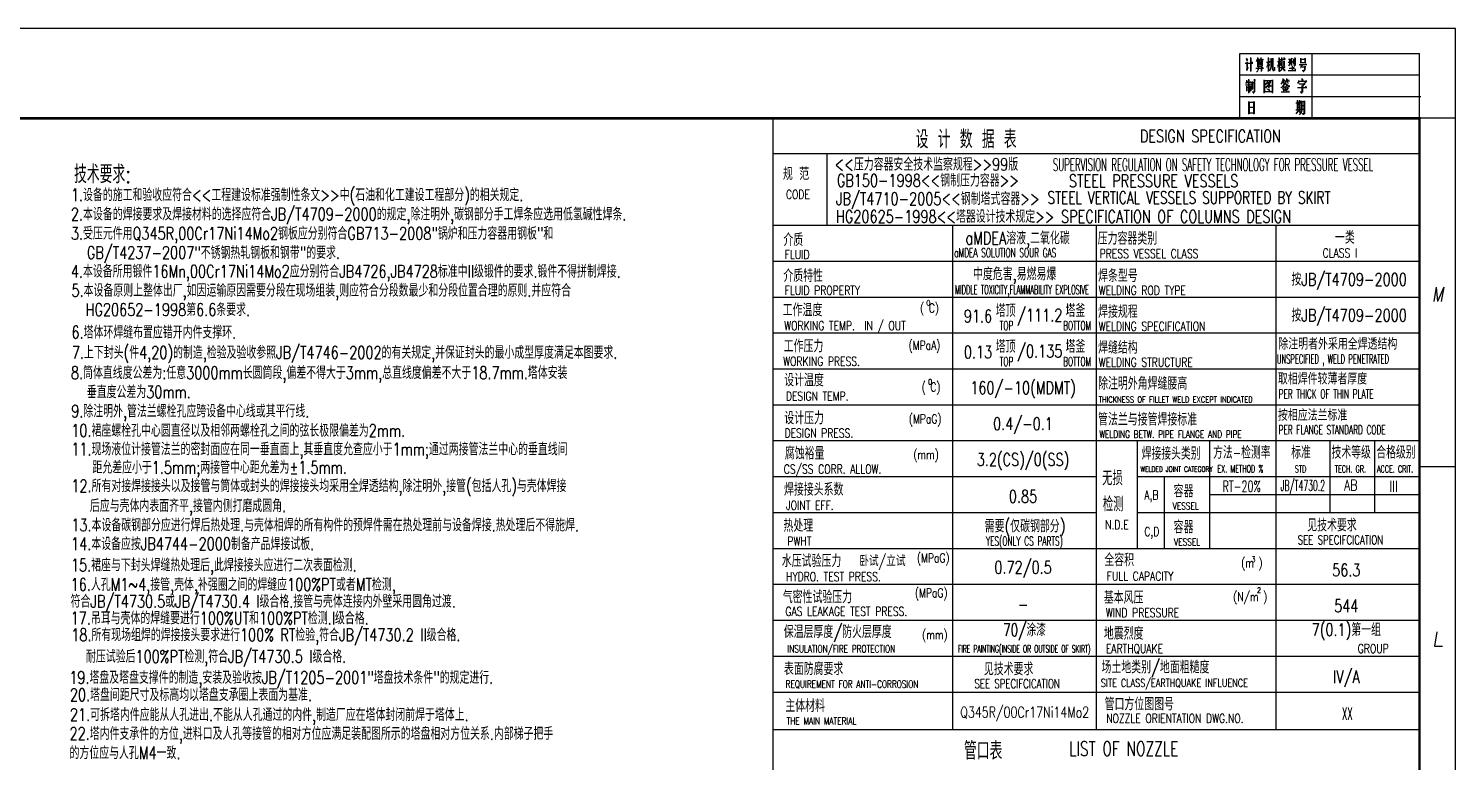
# Model space of a CAD drawing. Extents: x 45567 to 121349, y -17555 to 19241.
# Drawn here: x 46015.7 to 46412.9, y 10911.2 to 11115.3 of the extents above; entities that cross this region are included whole.
import ezdxf
from ezdxf.enums import TextEntityAlignment as Align

# ---------------------------------------------------------------- set-up
doc = ezdxf.new("R2010")
doc.units = 0
doc.header["$LTSCALE"] = 30
doc.header["$MEASUREMENT"] = 0
doc.linetypes.add('CENTER2', pattern=[1.125, 0.75, -0.125, 0.125, -0.125])
doc.layers.get('0').update_dxf_attribs({"linetype": 'CONTINUOUS'})
for name, color, linetype in [('1', 2, 'CONTINUOUS'), ('2', 1, 'CONTINUOUS'), ('3', 3, 'CENTER2'), ('L100_9', 2, 'CONTINUOUS')]:
    doc.layers.add(name, color=color, linetype=linetype)
doc.styles.add('HZ', font='simplex.shx', dxfattribs={"width": 0.75, "bigfont": 'SBTXT.shx'})
doc.styles.add('SIMPLEX', font='simplex.shx', dxfattribs={"width": 0.75, "bigfont": 'SBTXT.shx'})
doc.styles.get("Standard").update_dxf_attribs({"font": 'simplex', "width": 0.75, "bigfont": 'SBTXT'})

msp = doc.modelspace()

# ---------------------------------------------------------------- linework, layer by layer
at = {"layer": '1', "color": 1}
for p, q in [((46222.952962, 11080.548443), (46402.952962, 11080.548443)), ((46223.208302, 10920.150599), (46402.984743, 10920.150599))]:
    msp.add_line(p, q, dxfattribs=at)
at = {"layer": '1'}
for p, q in [((46237.952962, 11080.548443), (46237.952962, 11060.548443)), ((46222.952962, 11060.548443), (46402.952962, 11060.548443)), ((46272.952962, 11060.548443), (46272.952962, 10920.150599)), ((46312.952962, 11060.548443), (46312.952962, 10920.150599)), ((46362.952962, 11060.548443), (46362.952962, 10920.150599)), ((46222.952962, 11050.548443), (46402.952962, 11050.548443)), ((46222.952962, 11040.548443), (46402.952962, 11040.548443)), ((46222.952962, 11030.548443), (46402.952962, 11030.548443)), ((46222.952962, 11020.548443), (46402.952962, 11020.548443)), ((46222.952962, 11010.548443), (46402.952962, 11010.548443)), ((46222.952962, 11000.548443), (46402.952962, 11000.548443)), ((46312.952962, 11000.548443), (46312.952962, 10970.548443)), ((46312.952962, 11000.548443), (46402.960852, 11000.548443)), ((46324.339561, 11000.548443), (46324.339561, 10970.548443)), ((46344.514023, 11000.548443), (46344.514023, 10970.548443)), ((46362.952962, 11000.548443), (46362.952962, 10970.548443)), ((46377.952962, 11000.548443), (46377.952962, 10980.548443)), ((46390.452962, 11000.548443), (46390.452962, 10980.548443)), ((46402.960852, 11000.548443), (46402.960852, 10970.548443)), ((46222.952962, 10990.548443), (46312.952962, 10990.548443)), ((46324.339561, 10990.548443), (46402.952962, 10990.548443)), ((46331.839561, 10990.548443), (46331.839561, 10970.548443)), ((46344.514023, 10985.548443), (46402.945072, 10985.548443)), ((46222.952962, 10980.548443), (46312.952962, 10980.548443)), ((46324.339561, 10980.548443), (46402.952962, 10980.548443)), ((46222.952962, 10970.548443), (46312.952962, 10970.548443)), ((46312.952962, 10970.548443), (46402.952962, 10970.548443)), ((46312.952962, 10970.548443), (46402.952962, 10970.548443)), ((46222.952962, 10960.548443), (46327.952962, 10960.548443)), ((46312.952962, 10960.548443), (46327.952962, 10960.548443)), ((46327.952962, 10960.548443), (46402.952962, 10960.548443)), ((46335.452962, 10960.548443), (46402.952962, 10960.548443)), ((46222.952962, 10950.548443), (46402.952962, 10950.548443)), ((46312.952962, 10950.548443), (46402.952962, 10950.548443)), ((46222.952962, 10940.548443), (46402.952962, 10940.548443)), ((46222.952962, 10930.548443), (46402.952962, 10930.548443))]:
    msp.add_line(p, q, dxfattribs=at)
at = {"layer": '2'}
for p, q in [((46222.945072, 11090.317855), (46402.952962, 11090.317855)), ((46222.952962, 11090.317855), (46222.952962, 10551.725972)), ((46222.952962, 11090.317855), (46402.960852, 11090.317855)), ((46223.268566, 11090.317855), (46403.276456, 11090.317855)), ((46222.952962, 10920.150599), (46402.930849, 10920.150599)), ((46222.952962, 10920.150599), (46402.945072, 10920.150599)), ((46223.135488, 10920.150599), (46403.135488, 10920.150599))]:
    msp.add_line(p, q, dxfattribs=at)
at = {"layer": '3'}
msp.add_line((46402.960852, 10992.982855), (46402.960852, 10992.982855), dxfattribs=at)
at = {"layer": 'L100_9', "color": 2}
for p, q in [((46352.945072, 11108.317855), (46402.945072, 11108.317855)), ((46354.695072, 11107.067855), (46355.045072, 11106.467855)), ((46354.695072, 11106.867855), (46354.995072, 11106.367855)), ((46354.795072, 11106.567855), (46354.945072, 11106.267855)), ((46355.845072, 11107.217855), (46355.845072, 11103.317855)), ((46355.945072, 11107.067855), (46355.945072, 11103.517855)), ((46355.945072, 11106.967855), (46355.995072, 11106.967855)), ((46357.995072, 11107.067855), (46357.445072, 11106.167855)), ((46357.795072, 11106.567855), (46357.645072, 11106.317855)), ((46357.695072, 11106.917855), (46358.045072, 11106.317855)), ((46357.845072, 11107.217855), (46357.845072, 11106.667855)), ((46357.845072, 11106.667855), (46358.395072, 11106.667855)), ((46358.145072, 11106.367855), (46357.845072, 11105.817855)), ((46357.945072, 11106.967855), (46357.995072, 11106.967855)), ((46358.145072, 11106.817855), (46358.295072, 11106.817855)), ((46358.895072, 11107.067855), (46358.245072, 11106.017855)), ((46358.445072, 11106.317855), (46358.545072, 11106.317855)), ((46358.645072, 11106.917855), (46358.645072, 11106.517855)), ((46358.745072, 11107.217855), (46358.745072, 11106.667855)), ((46358.745072, 11106.667855), (46359.495072, 11106.667855)), ((46358.845072, 11106.967855), (46358.895072, 11106.967855)), ((46358.845072, 11106.567855), (46359.195072, 11106.017855)), ((46358.845072, 11106.417855), (46359.145072, 11105.967855)), ((46359.245072, 11106.817855), (46359.395072, 11106.817855)), ((46360.845072, 11107.217855), (46360.845072, 11103.317855)), ((46360.945072, 11107.067855), (46360.945072, 11103.467855)), ((46360.945072, 11106.967855), (46361.045072, 11106.967855)), ((46361.545072, 11107.067855), (46361.545072, 11104.167855)), ((46361.645072, 11106.917855), (46361.645072, 11104.517855)), ((46361.645072, 11106.817855), (46362.195072, 11106.817855)), ((46362.045072, 11107.067855), (46362.045072, 11103.817855)), ((46362.145072, 11107.067855), (46362.145072, 11103.667855)), ((46364.045072, 11106.367855), (46363.645072, 11105.667855)), ((46363.745072, 11107.217855), (46363.745072, 11103.317855)), ((46363.845072, 11107.067855), (46363.845072, 11103.467855)), ((46363.845072, 11106.967855), (46363.945072, 11106.967855)), ((46364.095072, 11106.667855), (46365.395072, 11106.667855)), ((46364.545072, 11107.217855), (46364.545072, 11106.317855)), ((46364.645072, 11107.067855), (46364.645072, 11106.317855)), ((46365.145072, 11107.217855), (46365.145072, 11106.517855)), ((46365.245072, 11107.067855), (46365.245072, 11106.517855)), ((46365.245072, 11107.067855), (46365.495072, 11106.667855)), ((46366.495072, 11106.817855), (46367.495072, 11106.817855)), ((46366.745072, 11106.717855), (46366.745072, 11105.167855)), ((46366.845072, 11106.717855), (46366.845072, 11105.517855)), ((46367.495072, 11107.067855), (46367.245072, 11106.667855)), ((46367.245072, 11106.567855), (46367.245072, 11105.017855)), ((46367.345072, 11107.067855), (46367.345072, 11105.167855)), ((46367.845072, 11106.917855), (46367.845072, 11105.467855)), ((46367.945072, 11106.717855), (46367.945072, 11105.667855)), ((46367.945072, 11106.667855), (46367.995072, 11106.667855)), ((46368.245072, 11107.217855), (46368.245072, 11104.967855)), ((46368.345072, 11107.067855), (46368.345072, 11105.167855)), ((46368.345072, 11106.967855), (46368.445072, 11106.967855)), ((46369.845072, 11107.067855), (46369.845072, 11105.667855)), ((46369.845072, 11106.817855), (46371.245072, 11106.817855)), ((46369.945072, 11106.717855), (46369.945072, 11105.667855)), ((46371.045072, 11107.067855), (46371.045072, 11105.667855)), ((46371.145072, 11107.067855), (46371.145072, 11105.667855)), ((46354.395072, 11105.667855), (46354.995072, 11105.667855)), ((46354.695072, 11103.817855), (46354.745072, 11103.817855)), ((46354.845072, 11106.167855), (46354.895072, 11106.167855)), ((46354.845072, 11105.917855), (46354.845072, 11103.667855)), ((46354.945072, 11105.917855), (46354.945072, 11103.817855)), ((46354.945072, 11104.167855), (46355.045072, 11104.167855)), ((46355.045072, 11104.017855), (46355.345072, 11104.567855)), ((46355.195072, 11105.667855), (46356.495072, 11105.667855)), ((46356.195072, 11105.817855), (46356.445072, 11105.817855)), ((46356.345072, 11106.067855), (46356.345072, 11105.667855)), ((46357.345072, 11104.317855), (46359.495072, 11104.317855)), ((46357.595072, 11103.317855), (46357.745072, 11103.317855)), ((46357.895072, 11103.567855), (46357.745072, 11103.317855)), ((46357.845072, 11106.217855), (46357.845072, 11104.667855)), ((46357.945072, 11105.917855), (46357.945072, 11104.817855)), ((46357.945072, 11105.317855), (46358.895072, 11105.317855)), ((46357.945072, 11104.817855), (46358.945072, 11104.817855)), ((46357.945072, 11103.917855), (46357.945072, 11103.667855)), ((46357.995072, 11106.017855), (46359.045072, 11106.017855)), ((46357.995072, 11105.667855), (46358.895072, 11105.667855)), ((46358.045072, 11104.717855), (46358.045072, 11103.817855)), ((46358.145072, 11104.717855), (46358.145072, 11104.167855)), ((46358.845072, 11104.717855), (46358.845072, 11103.317855)), ((46358.945072, 11104.717855), (46358.945072, 11103.517855)), ((46359.045072, 11105.917855), (46359.045072, 11104.817855)), ((46359.145072, 11105.917855), (46359.145072, 11104.817855)), ((46359.245072, 11104.467855), (46359.395072, 11104.467855)), ((46360.345072, 11105.967855), (46361.295072, 11105.967855)), ((46360.345072, 11104.667855), (46360.495072, 11104.667855)), ((46360.545072, 11105.067855), (46360.545072, 11104.817855)), ((46360.595072, 11105.467855), (46360.995072, 11105.467855)), ((46361.145072, 11106.217855), (46360.645072, 11105.367855)), ((46360.645072, 11105.217855), (46360.645072, 11105.017855)), ((46360.745072, 11105.917855), (46360.745072, 11105.667855)), ((46361.045072, 11105.317855), (46361.195072, 11105.317855)), ((46361.145072, 11104.967855), (46361.195072, 11104.967855)), ((46361.295072, 11103.717855), (46361.145072, 11103.467855)), ((46361.195072, 11105.167855), (46361.295072, 11105.167855)), ((46361.245072, 11106.217855), (46361.245072, 11105.967855)), ((46361.345072, 11104.067855), (46361.345072, 11103.817855)), ((46361.445072, 11104.417855), (46361.445072, 11103.967855)), ((46362.145072, 11103.667855), (46362.445072, 11103.667855)), ((46362.195072, 11103.817855), (46362.445072, 11103.817855)), ((46362.545072, 11104.567855), (46362.545072, 11103.667855)), ((46363.345072, 11104.667855), (46363.445072, 11104.667855)), ((46363.395072, 11106.167855), (46364.145072, 11106.167855)), ((46363.995072, 11105.767855), (46363.445072, 11104.817855)), ((46363.545072, 11105.217855), (46363.545072, 11104.817855)), ((46363.645072, 11105.917855), (46363.645072, 11105.167855)), ((46363.945072, 11103.467855), (46364.145072, 11103.467855)), ((46363.995072, 11104.467855), (46365.445072, 11104.467855)), ((46364.045072, 11105.567855), (46364.045072, 11105.167855)), ((46364.045072, 11105.317855), (46364.145072, 11105.317855)), ((46364.295072, 11103.717855), (46364.145072, 11103.517855)), ((46364.345072, 11106.217855), (46364.345072, 11104.817855)), ((46364.595072, 11104.067855), (46364.345072, 11103.667855)), ((46364.395072, 11106.017855), (46365.295072, 11106.017855)), ((46364.445072, 11105.917855), (46364.445072, 11105.017855)), ((46364.495072, 11105.517855), (46365.045072, 11105.517855)), ((46364.495072, 11104.967855), (46365.045072, 11104.967855)), ((46364.645072, 11104.417855), (46364.645072, 11104.017855)), ((46364.745072, 11104.917855), (46364.745072, 11104.317855)), ((46364.845072, 11104.917855), (46364.845072, 11104.467855)), ((46364.845072, 11104.417855), (46365.295072, 11103.667855)), ((46364.995072, 11104.067855), (46365.295072, 11103.517855)), ((46365.145072, 11106.217855), (46365.145072, 11104.817855)), ((46365.245072, 11106.217855), (46365.245072, 11105.017855)), ((46365.245072, 11103.917855), (46365.445072, 11103.667855)), ((46365.345072, 11104.717855), (46365.345072, 11104.467855)), ((46365.345072, 11103.617855), (46365.495072, 11103.617855)), ((46366.345072, 11105.967855), (46367.595072, 11105.967855)), ((46366.395072, 11103.667855), (46368.495072, 11103.667855)), ((46366.595072, 11105.067855), (46366.445072, 11104.817855)), ((46366.645072, 11105.417855), (46366.645072, 11105.017855)), ((46366.645072, 11104.317855), (46368.145072, 11104.317855)), ((46367.445072, 11104.917855), (46367.445072, 11103.667855)), ((46367.545072, 11106.217855), (46367.545072, 11105.967855)), ((46367.545072, 11104.717855), (46367.545072, 11103.667855)), ((46367.545072, 11104.667855), (46367.595072, 11104.667855)), ((46367.895072, 11105.167855), (46368.145072, 11105.167855)), ((46367.895072, 11104.467855), (46368.045072, 11104.467855)), ((46368.045072, 11104.967855), (46368.195072, 11104.967855)), ((46368.145072, 11103.817855), (46368.445072, 11103.817855)), ((46368.345072, 11104.067855), (46368.345072, 11103.667855)), ((46369.395072, 11105.317855), (46371.545072, 11105.317855)), ((46370.145072, 11105.217855), (46369.845072, 11104.667855)), ((46369.845072, 11104.467855), (46369.945072, 11104.467855)), ((46370.295072, 11105.217855), (46369.945072, 11104.667855)), ((46369.995072, 11105.817855), (46370.945072, 11105.817855)), ((46369.995072, 11104.667855), (46371.245072, 11104.667855)), ((46370.295072, 11103.667855), (46370.745072, 11103.667855)), ((46370.595072, 11103.467855), (46370.745072, 11103.467855)), ((46370.645072, 11103.317855), (46370.745072, 11103.317855)), ((46370.845072, 11103.917855), (46370.845072, 11103.467855)), ((46370.945072, 11104.417855), (46370.945072, 11103.667855)), ((46371.045072, 11104.867855), (46371.045072, 11103.817855)), ((46371.145072, 11104.867855), (46371.145072, 11104.467855)), ((46371.295072, 11105.467855), (46371.395072, 11105.467855))]:
    msp.add_line(p, q, dxfattribs=at)
for points in [[(45571.945072, 11115.317855), (45571.945072, 9926.317855), (46412.945072, 9926.317855), (46412.945072, 11115.317855), (45571.945072, 11115.317855)], [(46352.945072, 11090.317855), (46352.945072, 11108.317855)], [(46372.945072, 11108.317855), (46372.945072, 11090.317855)], [(46402.945072, 11090.317855), (46402.945072, 11108.317855)], [(46402.945072, 11102.317855), (46352.945072, 11102.317855)], [(46354.525072, 11099.657855), (46356.310072, 11099.657855)], [(46354.570072, 11099.987855), (46355.170072, 11100.737855)], [(46354.645072, 11100.317855), (46356.175072, 11100.317855)], [(46354.855072, 11100.317855), (46354.855072, 11100.902855)], [(46354.855072, 11097.827855), (46354.855072, 11099.237855)], [(46354.915072, 11098.982855), (46356.175072, 11098.982855)], [(46354.975072, 11100.317855), (46354.975072, 11100.722855)], [(46354.975072, 11098.007855), (46354.975072, 11098.907855)], [(46355.380072, 11097.317855), (46355.380072, 11101.232855)], [(46355.515072, 11097.497855), (46355.515072, 11101.067855)], [(46355.575072, 11100.977855), (46355.635072, 11100.977855)], [(46355.830072, 11100.482855), (46356.040072, 11100.482855)], [(46355.905072, 11097.827855), (46355.905072, 11099.237855)], [(46355.980072, 11099.822855), (46356.175072, 11099.822855)], [(46356.040072, 11098.007855), (46356.040072, 11099.222855)], [(46356.445072, 11098.322855), (46356.445072, 11100.572855)], [(46356.580072, 11098.487855), (46356.580072, 11100.407855)], [(46356.640072, 11100.317855), (46356.715072, 11100.317855)], [(46356.970072, 11097.497855), (46356.970072, 11101.232855)], [(46357.105072, 11097.647855), (46357.105072, 11101.082855)], [(46357.180072, 11100.992855), (46357.255072, 11100.992855)], [(46359.710072, 11097.317855), (46359.710072, 11101.067855)], [(46359.845072, 11097.482855), (46359.845072, 11100.902855)], [(46359.920072, 11100.812855), (46362.230072, 11100.812855)], [(46360.100072, 11099.657855), (46360.850072, 11100.572855)], [(46360.115072, 11098.817855), (46360.445072, 11099.252855)], [(46360.370072, 11098.982855), (46361.240072, 11100.062855)], [(46360.445072, 11098.487855), (46360.640072, 11098.487855)], [(46360.460072, 11100.317855), (46361.570072, 11100.317855)], [(46360.655072, 11100.167855), (46360.655072, 11100.737855)], [(46361.435072, 11099.147855), (46360.715072, 11100.077855)], [(46360.715072, 11098.322855), (46361.180072, 11098.322855)], [(46360.775072, 11099.312855), (46361.240072, 11099.897855)], [(46361.165072, 11098.817855), (46360.835072, 11099.237855)], [(46361.045072, 11098.817855), (46360.835072, 11099.072855)], [(46360.970072, 11098.652855), (46361.060072, 11098.652855)], [(46361.585072, 11099.132855), (46361.255072, 11099.567855)], [(46361.315072, 11099.972855), (46361.315072, 11100.557855)], [(46361.450072, 11100.152855), (46361.450072, 11100.557855)], [(46361.510072, 11099.312855), (46361.840072, 11099.312855)], [(46361.975072, 11097.332855), (46361.975072, 11101.067855)], [(46362.125072, 11097.497855), (46362.125072, 11101.067855)], [(46364.788472, 11100.517855), (46364.347872, 11099.856955)], [(46364.394272, 11098.952655), (46364.394272, 11098.813555)], [(46364.672472, 11099.126555), (46364.463772, 11098.813555)], [(46365.136272, 11101.213555), (46364.579672, 11100.378755)], [(46364.695672, 11100.796155), (46365.600072, 11100.796155)], [(46365.484172, 11100.170055), (46364.695672, 11098.987455)], [(46364.811672, 11098.778755), (46365.252272, 11098.117855)], [(46364.858072, 11101.387455), (46364.858072, 11100.552655)], [(46365.484172, 11099.996155), (46364.927572, 11099.161355)], [(46364.927572, 11098.430855), (46365.252272, 11097.943955)], [(46364.973972, 11101.213555), (46364.973972, 11100.726555)], [(46364.973972, 11100.517855), (46364.973972, 11100.030855)], [(46365.043472, 11099.056955), (46366.063872, 11099.056955)], [(46365.089872, 11100.343955), (46365.089872, 11100.204855)], [(46365.275372, 11100.970055), (46365.484172, 11100.970055)], [(46365.391372, 11100.343955), (46365.947972, 11099.509155)], [(46365.391372, 11098.952655), (46365.715972, 11098.465655)], [(46365.553672, 11098.604855), (46365.553672, 11097.943955)], [(46366.179772, 11101.213555), (46365.623272, 11100.378755)], [(46365.669572, 11100.170055), (46365.669572, 11100.030855)], [(46365.669572, 11098.430855), (46365.669572, 11098.117855)], [(46365.739172, 11100.796155), (46366.759572, 11100.796155)], [(46365.739172, 11099.230955), (46365.947972, 11099.230955)], [(46365.855172, 11099.822255), (46366.179772, 11099.335255)], [(46366.411672, 11098.778755), (46365.855172, 11097.943955)], [(46365.901572, 11101.387455), (46365.901572, 11100.552655)], [(46366.295772, 11098.778755), (46365.971172, 11098.291755)], [(46366.017472, 11101.213555), (46366.017472, 11100.726555)], [(46366.087072, 11100.448255), (46366.295772, 11100.448255)], [(46366.087072, 11099.648255), (46366.527672, 11098.987455)], [(46366.133472, 11098.952655), (46366.133472, 11098.291755)], [(46366.202972, 11100.274355), (46366.411672, 11100.274355)], [(46366.249372, 11100.170055), (46366.249372, 11100.030855)], [(46366.318972, 11099.474355), (46366.643572, 11098.987455)], [(46366.434872, 11100.970055), (46366.643572, 11100.970055)], [(46366.434872, 11099.474355), (46366.643572, 11099.161355)], [(46366.666772, 11099.230955), (46366.875472, 11099.230955)], [(46369.014672, 11098.883055), (46371.542272, 11098.883055)], [(46369.061072, 11100.343955), (46369.061072, 11100.030855)], [(46369.176972, 11100.517855), (46369.176972, 11100.030855)], [(46369.292872, 11100.865655), (46369.292872, 11100.204855)], [(46369.362472, 11100.622255), (46371.542272, 11100.622255)], [(46369.478472, 11099.926555), (46371.078472, 11099.926555)], [(46370.058172, 11101.387455), (46370.382772, 11100.900455)], [(46370.962572, 11100.170055), (46370.058172, 11098.813555)], [(46370.498772, 11101.039555), (46370.174172, 11100.552655)], [(46370.220572, 11101.387455), (46370.220572, 11100.900455)], [(46370.220572, 11099.474355), (46370.220572, 11097.422155)], [(46370.498772, 11099.300455), (46370.290072, 11098.987455)], [(46370.336472, 11101.213555), (46370.336472, 11100.552655)], [(46370.336472, 11098.778755), (46370.336472, 11097.596155)], [(46370.684272, 11099.648255), (46370.684272, 11099.509155)], [(46370.800272, 11100.170055), (46370.800272, 11099.683055)], [(46371.101672, 11099.056955), (46371.426372, 11099.056955)], [(46371.148072, 11100.343955), (46371.148072, 11100.204855)], [(46371.264072, 11100.865655), (46371.264072, 11100.378755)], [(46371.264072, 11099.300455), (46371.264072, 11098.813555)], [(46371.379972, 11100.865655), (46371.379972, 11100.378755)], [(46402.945072, 11096.317855), (46352.945072, 11096.317855)], [(46403.268566, 11096.317855), (46353.268566, 11096.317855)], [(46355.358072, 11095.039555), (46355.358072, 11091.422155)], [(46355.365962, 11095.039555), (46355.365962, 11091.422155)], [(46355.473972, 11094.865655), (46355.473972, 11091.596155)], [(46355.481862, 11094.865655), (46355.481862, 11091.596155)], [(46355.543472, 11094.796155), (46357.027672, 11094.796155)], [(46355.551362, 11094.796155), (46357.035562, 11094.796155)], [(46355.575072, 11097.977855), (46355.785072, 11097.977855)], [(46355.710072, 11097.812855), (46355.785072, 11097.812855)], [(46356.370072, 11097.647855), (46356.850072, 11097.647855)], [(46356.670072, 11097.482855), (46356.850072, 11097.482855)], [(46356.749372, 11095.039555), (46356.749372, 11091.422155)], [(46356.757262, 11095.039555), (46356.757262, 11091.422155)], [(46356.760072, 11097.317855), (46356.850072, 11097.317855)], [(46356.865372, 11095.039555), (46356.865372, 11091.596155)], [(46356.873262, 11095.039555), (46356.873262, 11091.596155)], [(46359.920072, 11097.812855), (46361.840072, 11097.812855)], [(46360.985072, 11098.142855), (46361.315072, 11098.142855)], [(46361.315072, 11097.812855), (46361.315072, 11098.052855)], [(46364.463772, 11097.665655), (46366.759572, 11097.665655)], [(46365.089872, 11098.083055), (46365.089872, 11097.596155)], [(46365.901572, 11097.909155), (46365.901572, 11097.596155)], [(46366.434872, 11097.839555), (46366.643572, 11097.839555)], [(46368.514672, 11094.622255), (46369.882772, 11094.622255)], [(46368.522562, 11094.622255), (46369.890662, 11094.622255)], [(46369.187172, 11095.213555), (46368.746572, 11094.552655)], [(46369.195062, 11095.213555), (46368.754462, 11094.552655)], [(46368.908872, 11095.387455), (46368.908872, 11092.639555)], [(46368.916762, 11095.387455), (46368.916762, 11092.639555)], [(46369.024772, 11095.213555), (46369.024772, 11092.117855)], [(46369.032662, 11095.213555), (46369.032662, 11092.117855)], [(46369.766872, 11095.213555), (46369.326272, 11094.552655)], [(46369.882772, 11094.865655), (46369.326272, 11094.030855)], [(46369.774762, 11095.213555), (46369.334162, 11094.552655)], [(46369.890662, 11094.865655), (46369.334162, 11094.030855)], [(46369.488572, 11095.387455), (46369.488572, 11092.639555)], [(46369.496462, 11095.387455), (46369.496462, 11092.639555)], [(46369.604572, 11095.213555), (46369.604572, 11092.639555)], [(46369.612462, 11095.213555), (46369.612462, 11092.639555)], [(46369.710372, 11097.665655), (46370.150972, 11097.665655)], [(46369.942172, 11097.491755), (46370.150972, 11097.491755)], [(46370.068372, 11095.213555), (46370.068372, 11092.117855)], [(46370.076262, 11095.213555), (46370.076262, 11092.117855)], [(46370.104572, 11097.387455), (46370.104572, 11097.248355)], [(46370.184272, 11095.039555), (46370.184272, 11092.465655)], [(46370.192162, 11095.039555), (46370.192162, 11092.465655)], [(46370.253872, 11094.970055), (46371.042272, 11094.970055)], [(46370.261762, 11094.970055), (46371.050162, 11094.970055)], [(46370.764072, 11095.213555), (46370.764072, 11091.422155)], [(46370.771962, 11095.213555), (46370.771962, 11091.422155)], [(46370.879972, 11095.213555), (46370.879972, 11091.596155)], [(46370.887862, 11095.213555), (46370.887862, 11091.596155)], [(46355.543472, 11093.404855), (46356.679772, 11093.404855)], [(46355.543472, 11091.839555), (46356.679772, 11091.839555)], [(46355.551362, 11093.404855), (46356.687662, 11093.404855)], [(46355.551362, 11091.839555), (46356.687662, 11091.839555)], [(46368.514672, 11092.709155), (46369.766872, 11092.709155)], [(46368.955272, 11092.256955), (46368.514672, 11091.596155)], [(46368.522562, 11092.709155), (46369.774762, 11092.709155)], [(46368.963162, 11092.256955), (46368.522562, 11091.596155)], [(46369.187172, 11092.430855), (46368.746572, 11091.770055)], [(46369.195062, 11092.430855), (46368.754462, 11091.770055)], [(46369.094372, 11094.100455), (46369.303072, 11094.100455)], [(46369.094372, 11093.404855), (46369.418972, 11093.404855)], [(46369.102262, 11094.100455), (46369.310962, 11094.100455)], [(46369.102262, 11093.404855), (46369.426862, 11093.404855)], [(46369.326272, 11092.604855), (46369.650972, 11092.117855)], [(46369.334162, 11092.604855), (46369.658862, 11092.117855)], [(46369.442172, 11092.256955), (46369.650972, 11091.943955)], [(46369.766872, 11091.735255), (46369.442172, 11091.248355)], [(46369.450062, 11092.256955), (46369.658862, 11091.943955)], [(46369.774762, 11091.735255), (46369.450062, 11091.248355)], [(46369.836472, 11092.952655), (46369.836472, 11092.639555)], [(46369.836472, 11092.083055), (46369.836472, 11091.596155)], [(46369.844362, 11092.952655), (46369.844362, 11092.639555)], [(46369.844362, 11092.083055), (46369.844362, 11091.596155)], [(46369.952372, 11092.430855), (46369.952372, 11091.770055)], [(46369.960262, 11092.430855), (46369.960262, 11091.770055)], [(46370.253872, 11093.926555), (46370.694472, 11093.926555)], [(46370.253872, 11092.883055), (46370.694472, 11092.883055)], [(46370.253872, 11091.665655), (46370.694472, 11091.665655)], [(46370.261762, 11093.926555), (46370.702362, 11093.926555)], [(46370.261762, 11092.883055), (46370.702362, 11092.883055)], [(46370.261762, 11091.665655), (46370.702362, 11091.665655)], [(46370.485672, 11091.491755), (46370.694472, 11091.491755)], [(46370.493562, 11091.491755), (46370.702362, 11091.491755)], [(46370.648072, 11091.387455), (46370.648072, 11091.248355)], [(46370.655962, 11091.387455), (46370.655962, 11091.248355)], [(46412.945072, 11090.317855), (46402.945072, 11090.317855)], [(46402.945072, 10993.317855), (46412.945072, 10993.317855)]]:
    msp.add_lwpolyline(points, dxfattribs=at)
at = {"layer": 'L100_9', "color": 2, "const_width": 0.7}
msp.add_lwpolyline([(45581.945072, 11090.317855), (45581.945072, 9936.317855), (46402.945072, 9936.317855), (46402.945072, 11090.317855), (45581.945072, 11090.317855)], dxfattribs=at)

# ---------------------------------------------------------------- texts
at = {"style": 'HZ'}
for s, width, p in [('一类', 0.75, (46382.160852, 11057.32292)), ('91.6', 0.75, (46280.037891, 11035.226517)), ('/111.2', 0.75, (46297.222179, 11035.226517)), ('0.13', 0.75, (46280.037891, 11025.226517)), ('/0.135', 0.75, (46297.222179, 11025.226517)), ('160/-10(MDMT)', 0.75, (46292.560852, 11015.017855)), ('0.4/-0.1', 0.75, (46292.560852, 11005.017855)), ('3.2(CS)/0(SS)', 0.75, (46292.560852, 10995.017855)), ('0.85', 0.75, (46292.560852, 10985.017855)), ('56.3', 0.75, (46382.560852, 10964.517855)), ('544', 0.75, (46382.560852, 10954.517855)), ('7(0.1)第一组', 0.75, (46382.560852, 10947.671362)), ('XX', 0.5, (46382.834215, 10924.517855))]:
    msp.add_text(s, height=3.5, dxfattribs=dict(at, width=width)).set_placement(p, align=Align.MIDDLE)
at = {"layer": '1', "style": 'HZ'}
for s, height, width, p in [('<<压力容器安全技术监察规程>>99版 ', 3.5, 0.75, (46240.083318, 11075.744758)), ('SUPERVISION REGULATION ON SAFETY TECHNOLOGY FOR PRESSURE VESSEL', 3.5, 0.5, (46300.877017, 11075.656648)), ('规 范', 3.5, 0.75, (46225.718179, 11073.118511)), ('GB150-1998<<钢制压力容器>>', 3.5, 0.75, (46240.725236, 11071.264853)), ('STEEL PRESSURE VESSELS', 3.5, 0.75, (46305.342206, 11071.128528)), ('1.设备的施工和验收应符合<<工程建设标准强制性条文>>中(石油和化工建设工程部分)的相关规定.', 3.5, 0.75, (46027.52572, 11067.237596)), ('CODE', 2.5, 0.75, (46226.573627, 11067.857889)), ('JB/T4710-2005<<钢制塔式容器>>', 3.5, 0.75, (46240.49303, 11066.165159)), ('STEEL VERTICAL VESSELS SUPPORTED BY SKIRT', 3.5, 0.7, (46299.385236, 11066.477236)), ('2.本设备的焊接要求及焊接材料的选择应符合JB/T4709-2000的规定,除注明外,碳钢部分手工焊条应选用低氢碱性焊条.', 3.5, 0.75, (46027.52572, 11061.878221)), ('HG20625-1998<<塔器设计技术规定>> SPECIFICATION OF COLUMNS DESIGN', 3.5, 0.75, (46240.49303, 11061.220207)), ('3.受压元件用Q345R,00Cr17Ni14Mo2钢板应分别符合GB713-2008"锅炉和压力容器用钢板"和', 3.5, 0.75, (46027.52572, 11056.518846)), ('介质', 3.5, 0.75, (46225.854282, 11054.734194)), ('aMDEA溶液,二氧化碳', 3.5, 0.75, (46276.537206, 11055.216873)), ('压力容器类别', 3.5, 0.75, (46313.359508, 11055.120873)), ('GB/T4237-2007"不锈钢热轧钢板和钢带"的要求.', 3.5, 0.75, (46031.944307, 11051.159471)), ('FLUID', 2.5, 0.75, (46226.22732, 11051.138209)), ('aMDEA SOLUTION SOUR GAS', 2.5, 0.6, (46273.424219, 11051.620888)), ('PRESS VESSEL CLASS', 2.5, 0.75, (46313.914641, 11051.385553)), ('CLASS I', 2.5, 0.75, (46375.95694, 11051.551059)), ('4.本设备所用锻件16Mn,00Cr17Ni14Mo2应分别符合JB4726,JB4728标准中II级锻件的要求.锻件不得拼制焊接.', 3.5, 0.75, (46027.51572, 11045.954226)), ('介质特性', 3.5, 0.75, (46225.854282, 11044.734194)), ('中度危害,易燃易爆', 3.5, 0.75, (46278.645672, 11045.216873)), ('焊条型号', 3.5, 0.75, (46313.466395, 11044.734194)), ('5.本设备原则上整体出厂,如因运输原因需要分段在现场组装,则应符合分段数最少和分段位置合理的原则.并应符合', 3.5, 0.75, (46027.685125, 11040.6392)), ('FLUID PROPERTY', 2.5, 0.75, (46226.22732, 11041.138209)), ('MIDDLE TOXICITY,FLAMMABILITY EXPLOSIVE', 2.5, 0.48, (46273.66877, 11041.332701)), ('WELDING ROD TYPE', 2.5, 0.75, (46313.624835, 11041.138209)), ('HG20652-1998第6.6条要求.', 3.5, 0.75, (46031.607146, 11035.279825)), ('工作温度', 3.5, 0.75, (46225.679418, 11035.18378)), ('( C)', 2.5, 0.75, (46263.928362, 11036.220008)), ('0', 1.5, 0.75, (46265.643733, 11038.186419)), ('塔顶', 3.5, 0.75, (46284.983945, 11035.008205)), ('塔釜', 3.5, 0.75, (46304.394545, 11035.008205)), ('焊接规程', 3.5, 0.75, (46313.466395, 11034.734194)), ('6.塔体环焊缝布置应错开内件支撑环.', 3.5, 0.75, (46027.685125, 11028.982425)), ('WORKING TEMP.  IN / OUT', 2.5, 0.75, (46226.092411, 11031.324265)), ('TOP', 2.5, 0.6, (46286.059813, 11031.332701)), ('BOTTOM', 2.5, 0.6, (46303.73111, 11031.332701)), ('WELDING SPECIFICATION', 2.5, 0.75, (46313.624835, 11031.138209)), ('7.上下封头(件4,20)的制造,检验及验收参照JB/T4746-2002的有关规定,并保证封头的最小成型厚度满足本图要求.', 3.5, 0.75, (46027.772293, 11023.353189)), ('工作压力', 3.5, 0.75, (46225.94575, 11025.139317)), ('(MPaA)', 2.5, 0.75, (46260.70925, 11025.865011)), ('塔顶', 3.5, 0.75, (46284.983945, 11025.008205)), ('塔釜', 3.5, 0.75, (46304.394545, 11025.008205)), ('焊缝结构', 3.5, 0.75, (46313.466395, 11024.734194)), ('除注明者外采用全焊透结构', 3.2, 0.75, (46363.643606, 11025.909544)), ('WORKING PRESS.', 2.5, 0.75, (46225.795172, 11021.388887)), ('TOP', 2.5, 0.6, (46286.059813, 11021.332701)), ('BOTTOM', 2.5, 0.6, (46303.73111, 11021.332701)), ('WELDING STRUCTURE', 2.5, 0.75, (46313.624835, 11021.138209)), ('UNSPECIFIED , WELD PENETRATED', 2.5, 0.55, (46363.219063, 11022.022361)), ('8.筒体直线度公差为:任意3000mm长圆筒段,偏差不得大于3mm,总直线度偏差不大于18.7mm.塔体安装', 3.5, 0.75, (46027.540151, 11017.711509)), ('设计温度', 3.5, 0.75, (46226.086998, 11015.658579)), ('取相焊件较薄者厚度', 3.2, 0.75, (46363.523577, 11016.180616)), ('垂直度公差为30mm.', 3.5, 0.75, (46031.958738, 11012.352134)), ('( C)', 2.5, 0.75, (46264.36082, 11014.220022)), ('0', 1.5, 0.75, (46266.15665, 11016.155251)), ('除注明外角焊缝腰高', 3.5, 0.75, (46313.466395, 11014.734194)), ('9.除注明外,管法兰螺栓孔应跨设备中心线或其平行线.', 3.5, 0.75, (46027.617268, 11007.027367)), ('DESIGN TEMP.', 2.5, 0.75, (46226.545747, 11011.685141)), ('THICKNESS OF FILLET WELD EXCEPT INDICATED', 1.7, 0.72, (46313.624835, 11011.138209)), ('PER THICK OF THIN PLATE ', 2.5, 0.6, (46363.701129, 11012.321019)), ('设计压力', 3.5, 0.75, (46226.114943, 11005.093939)), ('(MPaG)', 2.5, 0.75, (46260.786047, 11005.345561)), ('管法兰与接管焊接标准', 3.5, 0.75, (46313.466395, 11004.734194)), ('按相应法兰标准', 3.2, 0.75, (46363.523577, 11006.064356)), ('10.裙座螺栓孔中心圆直径以及相邻两螺栓孔之间的弦长极限偏差为2mm.', 3.5, 0.75, (46027.629589, 11001.610832)), ('DESIGN PRESS.', 2.5, 0.75, (46226.171316, 11001.401832)), ('WELDING BETW. PIPE FLANGE AND PIPE', 2, 0.75, (46313.843129, 11001.335661)), ('PER FLANGE STANDARD CODE', 2.5, 0.6, (46363.701129, 11002.320024)), ('11.现场液位计接管法兰的密封面应在同一垂直面上,其垂直度允查应小于1mm;通过两接管法兰中心的垂直线间', 3.5, 0.75, (46027.62507, 10996.437357)), ('腐蚀裕量', 3.5, 0.75, (46226.26194, 10995.283841)), ('焊接接头类别', 3.5, 0.6, (46325.600045, 10995.24282)), ('方法-检测率', 3.5, 0.6, (46345.48225, 10995.493623)), ('标准', 3.5, 0.6, (46367.219802, 10995.542677)), ('技术等级', 3.5, 0.6, (46378.468976, 10995.542677)), ('合格级别', 3.5, 0.6, (46390.923979, 10995.542677)), ('距允差应小于1.5mm;两接管中心距允差为±1.5mm.', 3.5, 0.75, (46033.505038, 10991.351407)), ('(mm)', 2.5, 0.75, (46262.049726, 10995.412524)), ('CS/SS CORR. ALLOW.', 2.5, 0.75, (46225.967406, 10991.365121)), ('无损', 4, 0.75, (46314.620413, 10988.12148)), ('WELDED JOINT CATEGORY', 1.5, 0.65, (46325.292202, 10991.871611)), ('EX. METHOD %', 2, 0.65, (46346.682669, 10991.717743)), ('STD', 2, 0.65, (46368.245053, 10991.634026)), ('TECH. GR.', 2, 0.65, (46379.346432, 10991.634026)), ('ACCE. CRIT.', 2, 0.65, (46391.092751, 10991.634026)), ('12.所有对接焊接接头以及接管与筒体或封头的焊接接头均采用全焊透结构,除注明外,接管(包括人孔)与壳体焊接', 3.5, 0.75, (46027.645947, 10986.212401)), ('焊接接头系数', 3.5, 0.75, (46226.038894, 10985.225512)), ('容器', 3.5, 0.75, (46334.502201, 10984.734194)), ('后应与壳体内表面齐平,接管内侧打磨成圆角.', 3.5, 0.75, (46032.811736, 10980.667662)), ('JOINT EFF.', 2.5, 0.75, (46226.60376, 10981.297109)), ('检测', 4, 0.75, (46314.809847, 10980.864757)), ('A,B', 2.5, 0.75, (46326.348269, 10984.176711)), ('VESSEL ', 2, 0.75, (46334.222664, 10981.335661)), ('13.本设备碳钢部分应进行焊后热处理.与壳体相焊的所有构件的预焊件需在热处理前与设备焊接.热处理后不得施焊.', 3.5, 0.75, (46027.649347, 10975.294686)), ('需要(仅碳钢部分)', 3.5, 0.75, (46281.909152, 10975.008205)), ('热处理', 3.5, 0.75, (46225.887356, 10975.143269)), ('N.D.E', 2.5, 0.75, (46315.434476, 10975.873137)), ('C,D', 2.5, 0.75, (46326.348269, 10973.978098)), ('容器', 3.5, 0.75, (46334.502201, 10974.734194)), ('见技术要求', 3.5, 0.75, (46371.672424, 10975.256268)), ('14.本设备应按JB4744-2000制备产品焊接试板.', 3.5, 0.75, (46027.574172, 10970.06354)), ('PWHT', 2.5, 0.75, (46226.979347, 10971.305815)), ('YES(ONLY CS PARTS)', 2.5, 0.6, (46282.245864, 10971.332701)), ('VESSEL ', 2, 0.75, (46334.611852, 10971.335661)), ('SEE SPECIFCICATION', 2.5, 0.7, (46369.035539, 10971.660283)), ('15.裙座与下封头焊缝热处理后,此焊接接头应进行二次表面检测.', 3.5, 0.75, (46027.533007, 10964.153251)), ('水压试验压力', 3.5, 0.75, (46225.43099, 10965.321144)), ('卧试/立试', 3, 0.75, (46246.971675, 10965.591754)), ('(MPaG)', 2.5, 0.75, (46263.037583, 10966.624132)), ('全容积', 3.5, 0.75, (46315.202696, 10965.585697)), ('(m )', 2.5, 0.75, (46353.298492, 10965.229224)), ('3', 1.5, 0.75, (46356.129086, 10966.748731)), ('HYDRO. TEST PRESS. ', 2.5, 0.75, (46226.617181, 10961.436159)), ('FULL CAPACITY', 2.5, 0.75, (46315.874094, 10961.560563)), ('16.人孔M1~4,接管,壳体,补强圈之间的焊缝应100%PT或者MT检测,', 3.5, 0.75, (46027.449459, 10958.72836)), ('(MPaG)', 2.5, 0.75, (46262.475104, 10956.90683)), ('2', 1.5, 0.75, (46357.699994, 10958.170639)), ('符合JB/T4730.5或JB/T4730.4 I级合格.接管与壳体连接内外壁采用圆角过渡.', 3.5, 0.75, (46027.449459, 10954.053562)), ('气密性试验压力', 3.5, 0.75, (46225.691483, 10955.251526)), ('基本风压', 3.5, 0.75, (46315.072169, 10955.120873)), ('(N/m )', 2.5, 0.75, (46351.06534, 10955.81248)), ('17.吊耳与壳体的焊缝要进行100%UT和100%PT检测.I级合格.', 3.5, 0.75, (46027.449459, 10949.378763)), ('GAS LEAKAGE TEST PRESS.', 2.5, 0.75, (46226.43148, 10951.734145)), ('WIND PRESSURE', 2.5, 0.75, (46315.627302, 10951.385553)), ('18.所有现场组焊的焊接接头要求进行100% RT检验,符合JB/T4730.2 II级合格.', 3.5, 0.75, (46027.611211, 10944.703964)), ('保温层厚度/防火层厚度', 3.5, 0.75, (46225.959776, 10945.585697)), ('(mm)', 2.5, 0.75, (46264.485332, 10945.229224)), ('地震烈度', 3.5, 0.75, (46315.072169, 10945.120873)), ('INSULATION/FIRE PROTECTION', 2, 0.75, (46226.95454, 10941.560563)), ('FIRE PAINTING(INSIDE OR OUTSIDE OF SKIRT)', 2, 0.5, (46274.449555, 10941.560563)), ('EARTHQUAKE', 2.5, 0.75, (46315.627302, 10941.385553)), ('GROUP', 2.5, 0.75, (46385.749257, 10941.385553)), ('耐压试验后100%PT检测,符合JB/T4730.5 I级合格.', 3.5, 0.75, (46031.724566, 10938.706839)), ('场土地类别/地面粗糙度', 3.5, 0.75, (46314.418443, 10935.71088)), ('19.塔盘及塔盘支撑件的制造,安装及验收按JB/T1205-2001"塔盘技术条件"的规定进行.', 3.5, 0.75, (46027.061771, 10932.825632)), ('表面防腐要求', 3.5, 0.75, (46226.00642, 10935.251526)), ('见技术要求', 3.5, 0.75, (46281.672424, 10935.216873)), ('20.塔盘间距尺寸及标高均以塔盘支承圈上表面为基准.', 3.5, 0.75, (46027.24144, 10928.025599)), ('REQUIREMENT FOR ANTI-CORROSION ', 2, 0.75, (46226.481383, 10931.734145)), ('SEE SPECIFCICATION', 2.5, 0.7, (46279.035539, 10931.620888)), ('SITE CLASS/EARTHQUAKE INFLUENCE', 2.2, 0.75, (46314.239097, 10931.97556)), ('主体材料', 3.5, 0.75, (46226.394774, 10924.96964)), ('管口方位图图号', 3.5, 0.75, (46315.272993, 10925.435856)), ('21.可拆塔内件应能从人孔进出.不能从人孔通过的内件,制造厂应在塔体封闭前焊于塔体上.', 3.5, 0.75, (46027.260704, 10922.479251)), ('NOZZLE ORIENTATION DWG.NO.', 2.5, 0.75, (46315.718148, 10921.945012)), ('22.塔内件支承件的方位,进料口及人孔等接管的相对方位应满足装配图所示的塔盘相对方位关系.内部梯子把手', 3.5, 0.75, (46027.136194, 10917.214758)), ('THE MAIN MATERIAL', 2, 0.75, (46226.750214, 10921.478796)), ('的方位应与人孔M4一致.', 3.5, 0.75, (46027.136194, 10911.855383))]:
    msp.add_text(s, height=height, dxfattribs=dict(at, width=width)).set_placement(p)
at = {"layer": '1'}
for s, height, style, width, p in [('按JB/T4709-2000', 3.5, 'HZ', 0.75, (46383.346201, 11045.207354)), ('按JB/T4709-2000', 3.5, 'HZ', 0.75, (46383.346201, 11035.207354)), ('RT-20%', 3, 'SIMPLEX', 0.65, (46353.419789, 10987.839259)), ('JB/T4730.2', 3, 'SIMPLEX', 0.52, (46370.435435, 10987.839259)), ('AB', 3, 'SIMPLEX', 0.75, (46383.799132, 10988.173778)), ('III', 3, 'SIMPLEX', 0.75, (46395.740361, 10987.839259)), ('0.72/0.5', 3.5, 'HZ', 0.75, (46292.578173, 10965.019738)), ('-', 3.5, 'HZ', 0.75, (46292.578173, 10955.019738)), ('70/涂漆', 3.5, 'HZ', 0.7, (46292.963554, 10947.587336)), ('IV/A', 3.5, 'HZ', 0.75, (46382.578173, 10934.549205)), ('Q345R/00Cr17Ni14Mo2', 3, 'HZ', 0.75, (46293.038111, 10924.71537))]:
    msp.add_text(s, height=height, dxfattribs=dict(at, style=style, width=width)).set_placement(p, align=Align.MIDDLE)
at = {"layer": '2', "style": 'HZ', "width": 0.75}
for s, height, p in [('设 计 数 据 表', 5, (46262.680804, 11081.959985)), ('DESIGN SPECIFICATION', 3.5, (46325.097514, 11083.628737)), ('技术要求:', 5, (46028.389756, 11072.238619))]:
    msp.add_text(s, height=height, dxfattribs=at).set_placement(p)
at = {"layer": '2', "color": 1, "style": 'HZ'}
for s, height, width, p in [('管口表', 5, 0.75, (46276.125152, 10911.685093)), ('LIST OF NOZZLE', 4, 0.7, (46305.416392, 10912.736282))]:
    msp.add_text(s, height=height, dxfattribs=dict(at, width=width)).set_placement(p)
at = {"layer": 'L100_9', "color": 2, "oblique": 10.00002301}
for s, width, p, p2 in [('M', 1.05, (46406.345072, 11039.317855), (46409.545072, 11039.317855)), ('L', 1.4, (46406.345072, 10943.317855), (46409.545072, 10943.317855))]:
    msp.add_text(s, height=4, dxfattribs=dict(at, width=width)).set_placement(p, p2, align=Align.FIT)

doc.saveas('drawing.dxf')
